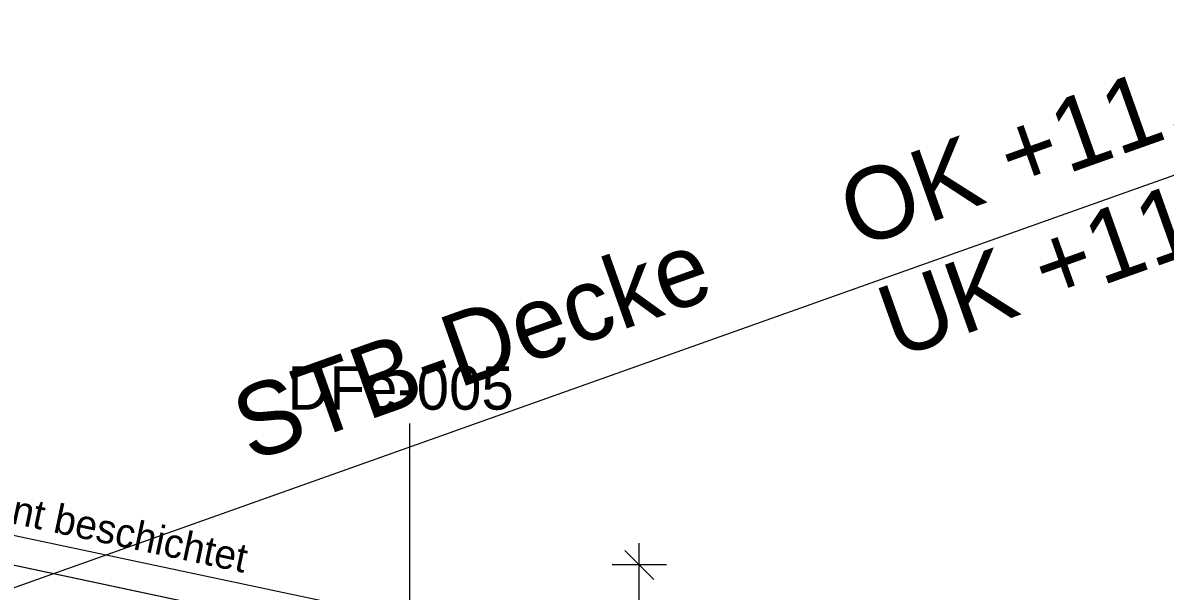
# Model space of a CAD drawing. Header units: metres. Extents: x -3 to 171, y -23 to 41.
# Drawn here: x 16 to 17.971, y 0.591 to 1.571 of the extents above; entities that cross this region are included whole.
import ezdxf

# ---------------------------------------------------------------- set-up
doc = ezdxf.new("R2010")
doc.units = ezdxf.units.M
doc.header["$MEASUREMENT"] = 0
doc.linetypes.add('Schnittlinie', pattern=[0.006, 0.003, -0.0015, 0, -0.0015])
for name, color, linetype in [('4._1.DG PP STG1_1_165 Fassadengestaltung Bänder', 7, 'Continuous'), ('4._1.DG PP STG1_1_325 Dachfenster', 7, 'Continuous'), ('4._1.DG PP STG1_1_851 Marker Schnitt', 7, 'Continuous'), ('4._1.DG PP STG1_1_945 Einreichplan Beschriftung', 7, 'Continuous'), ('4._1.DG PP STG1_1_950 Polierplan Bemaßung', 7, 'Continuous')]:
    doc.layers.add(name, color=color, linetype=linetype)
doc.styles.add('ERSTELLTER_STIL_2', font='')
doc.styles.get('ERSTELLTER_STIL_2').set_extended_font_data('Eurostile')

msp = doc.modelspace()

# ---------------------------------------------------------------- linework, layer by layer
at = {"layer": '4._1.DG PP STG1_1_165 Fassadengestaltung Bänder', "color": 7, "linetype": 'Continuous', "lineweight": 13, "ltscale": 1000, "flags": 128}
for points in [[(0, 0), (0, 0.0617), (3.72, 0.85), (5.89, 0.85), (13.09, 0.85), (15.2152, 0.85), (18.985, 0.0511), (18.985, 0), (18.935, 0), (18.935, 0.0074), (15.21, 0.8), (3.72, 0.8)], [(15.98, 0.6362), (15.98, 0), (18.935, 0), (18.935, 0.0074)]]:
    msp.add_lwpolyline(points, close=True, dxfattribs=at)
at = {"layer": '4._1.DG PP STG1_1_165 Fassadengestaltung Bänder', "color": 7, "linetype": 'Continuous', "lineweight": 18, "ltscale": 1000, "flags": 128}
msp.add_lwpolyline([(14.17, 0.85), (15.2152, 0.85), (18.985, 0.0511)], dxfattribs=at)
at = {"layer": '4._1.DG PP STG1_1_325 Dachfenster', "color": 7, "linetype": 'Continuous', "lineweight": 13, "ltscale": 1000}
msp.add_line((16.6669, 0.8803), (16.6669, -1.0503), dxfattribs=at)
at = {"layer": '4._1.DG PP STG1_1_851 Marker Schnitt', "color": 7, "linetype": 'Schnittlinie', "lineweight": 13, "ltscale": 1000}
for p, q in [((17.4851, 4.805), (17.4851, -22.5231)), ((17.5851, 4.8037), (17.5851, -22.5231))]:
    msp.add_line(p, q, dxfattribs=at)
at = {"layer": '4._1.DG PP STG1_1_950 Polierplan Bemaßung', "color": 7, "linetype": 'Continuous', "lineweight": 13, "ltscale": 1000}
msp.add_line((13.04, -0.45), (18.0678, 1.3376), dxfattribs=at)
at = {"layer": '4._1.DG PP STG1_1_950 Polierplan Bemaßung', "color": 6, "linetype": 'Continuous', "lineweight": 13, "ltscale": 1000, "true_color": 0xfb02fe}
for p, q in [((17.0636, 0.6362), (17.0636, 0.6737)), ((17.0886, 0.6112), (17.0386, 0.6612)), ((17.1105, 0.6362), (17.0167, 0.6362)), ((17.0636, -0.31), (17.0636, 0.6362))]:
    msp.add_line(p, q, dxfattribs=at)

# ---------------------------------------------------------------- texts
at = {"layer": '4._1.DG PP STG1_1_325 Dachfenster', "color": 7, "linetype": 'Continuous', "lineweight": 13, "insert": (16.4568, 0.903), "char_height": 0.075, "attachment_point": 7, "style": 'ERSTELLTER_STIL_2'}
msp.add_mtext('\\A1;{\\pql;\\pt0;\\fEurostile|b0|i0|c0|p0;\\W1.000000;DFe-005\\fEurostile|b0|i0|c0|p0;\\W1.000000;\\fEurostile|b0|i0|c0|p0;\\W1.000000;\\fEurostile|b0|i0|c0|p0;\\W1.000000;}', dxfattribs=at)
at = {"layer": '4._1.DG PP STG1_1_945 Einreichplan Beschriftung', "color": 7, "linetype": 'Continuous', "lineweight": 13, "insert": (15.2113, 0.8561), "char_height": 0.05, "attachment_point": 7, "rotation": 347.9809, "style": 'ERSTELLTER_STIL_2'}
msp.add_mtext('\\A1;{\\pql;\\fEurostile|b0|i0|c0|p0;\\W1.000000;Brüstungsplatte Holzzement beschichtet}', dxfattribs=at)
at = {"layer": '4._1.DG PP STG1_1_950 Polierplan Bemaßung', "color": 7, "linetype": 'Continuous', "lineweight": 13, "insert": (17.4577, 1.1282), "char_height": 0.125, "attachment_point": 4, "rotation": 19.5726, "line_spacing_factor": 0.968161, "style": 'ERSTELLTER_STIL_2'}
msp.add_mtext('\\A1;{\\pql;\\fEurostile|b0|i0|c0|p0;\\W1.000000;OK \\fEurostile|b0|i0|c0|p0;\\W1.000000;+\\fEurostile|b0|i0|c0|p0;\\W1.000000;11,49\\fEurostile|b0|i0|c0|p0;\\W1.000000;\\A1{\\H.66x;\\S^  ;}\\fEurostile|b0|i0|c0|p0;\\W1.000000;\\fEurostile|b0|i0|c0|p0;\\W1.000000;\\P\\pql;\\fEurostile|b0|i0|c0|p0;\\W1.000000;UK \\fEurostile|b0|i0|c0|p0;\\W1.000000;+\\fEurostile|b0|i0|c0|p0;\\W1.000000;11,31\\fEurostile|b0|i0|c0|p0;\\W1.000000;\\A1{\\H.66x;\\S^  ;}\\fEurostile|b0|i0|c0|p0;\\W1.000000;\\fEurostile|b0|i0|c0|p0;\\W1.000000;}', dxfattribs=at)
at = {"layer": '4._1.DG PP STG1_1_950 Polierplan Bemaßung', "color": 7, "linetype": 'Continuous', "lineweight": 13, "insert": (16.4189, 0.7396), "char_height": 0.125, "attachment_point": 4, "rotation": 19.5726, "style": 'ERSTELLTER_STIL_2'}
msp.add_mtext('\\A1;{\\pql;\\fEurostile|b0|i0|c0|p0;\\W1.000000;\\fEurostile|b0|i0|c0|p0;\\W1.000000;\\fEurostile|b0|i0|c0|p0;\\W1.000000;STB-Decke\\fEurostile|b0|i0|c0|p0;\\W1.000000;\\A1{\\H.66x;\\S^  ;}\\fEurostile|b0|i0|c0|p0;\\W1.000000;\\fEurostile|b0|i0|c0|p0;\\W1.000000;\\P\\pql;\\fEurostile|b0|i0|c0|p0;\\W1.000000;\\fEurostile|b0|i0|c0|p0;\\W1.000000;\\fEurostile|b0|i0|c0|p0;\\W1.000000;\\fEurostile|b0|i0|c0|p0;\\W1.000000;\\A1{\\H.66x;\\S^  ;}\\fEurostile|b0|i0|c0|p0;\\W1.000000;\\fEurostile|b0|i0|c0|p0;\\W1.000000;}', dxfattribs=at)

doc.saveas('drawing.dxf')
